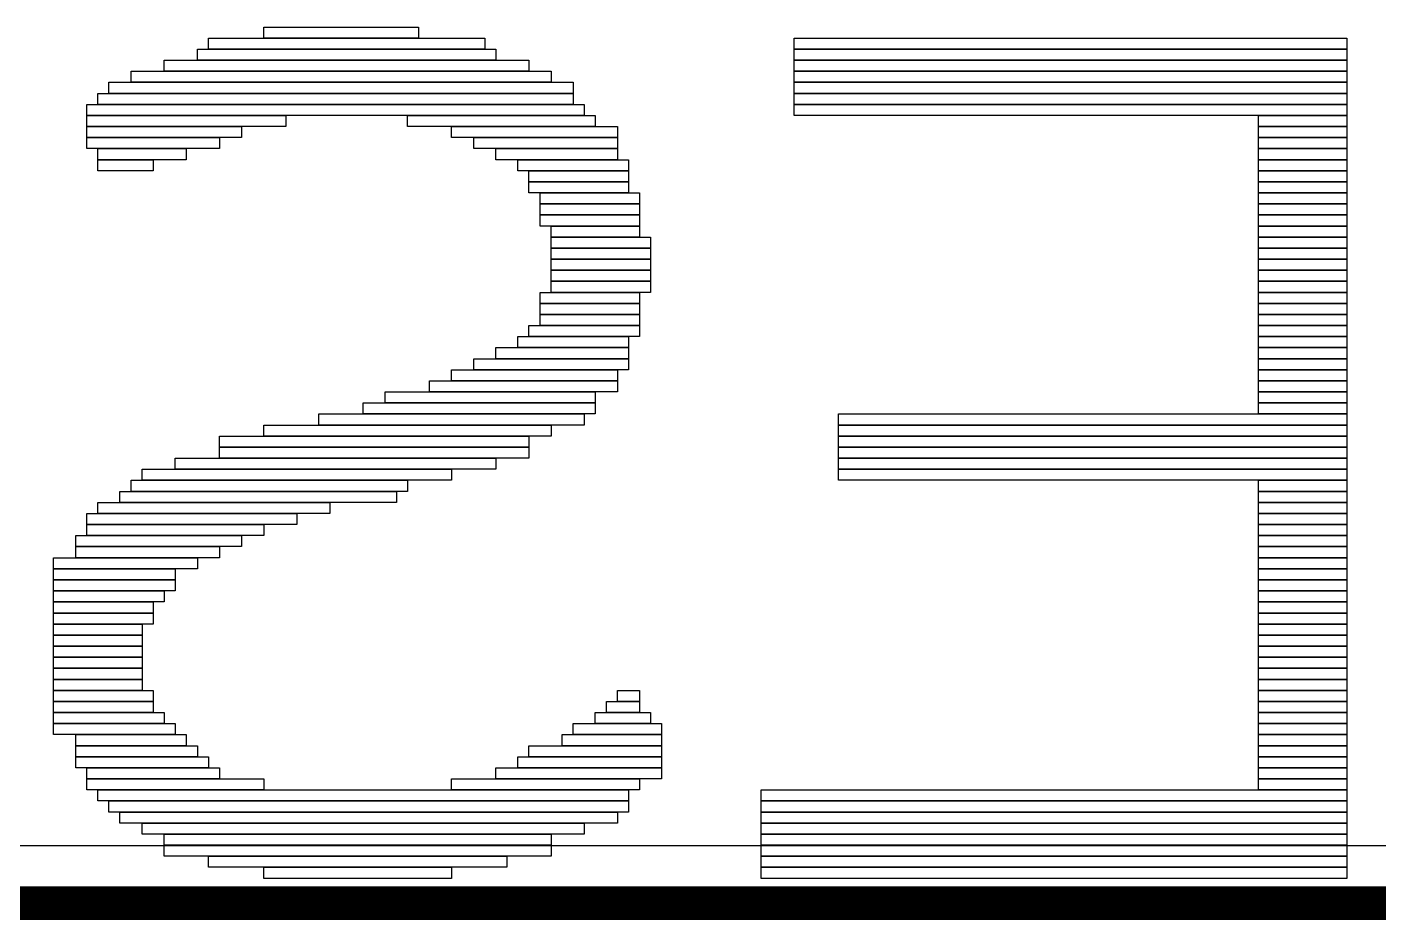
# Model space of a CAD drawing. Header units: inches. Extents: x -22 to 5433, y -38 to 5417.
# Drawn here: x 10.4 to 16.52, y -38.06 to -34.03 of the extents above; entities that cross this region are included whole.
import ezdxf

# ---------------------------------------------------------------- set-up
doc = ezdxf.new("R2010")
doc.units = ezdxf.units.IN
for name, color, linetype in [('Board_outline', 216, 'Continuous'), ('Bottom Layer', 5, 'Continuous'), ('Bottom Overlay', 54, 'Continuous'), ('Top Layer', 1, 'Continuous')]:
    doc.layers.add(name, color=color, linetype=linetype)

msp = doc.modelspace()

# ---------------------------------------------------------------- linework, layer by layer
at = {"layer": 'Board_outline'}
msp.add_lwpolyline([(-16.5189, -37.9885, 0.1524, 0.1524, 0), (73.4812, -37.9885, 0.1524, 0.1524, 0)], format="xyseb", dxfattribs=at)
at = {"layer": 'Bottom Layer'}
msp.add_line((73.4812, -37.7295), (-16.5184, -37.7295), dxfattribs=at)
at = {"layer": 'Bottom Overlay'}
for p, q in [((11.4723, -34.0764), (11.4723, -34.0266)), ((11.4723, -34.0266), (12.1723, -34.0266)), ((12.1723, -34.0266), (12.1723, -34.0764)), ((11.2224, -34.1264), (11.2224, -34.0764)), ((11.2224, -34.0764), (12.4723, -34.0764)), ((12.1723, -34.0764), (11.4723, -34.0764)), ((12.4723, -34.0764), (12.4723, -34.1264)), ((13.8723, -34.1264), (13.8723, -34.0764)), ((13.8723, -34.0764), (16.3725, -34.0764)), ((16.3725, -34.0764), (16.3725, -34.1264)), ((11.0225, -34.2265), (11.0225, -34.1765)), ((11.0225, -34.1765), (12.6724, -34.1765)), ((11.1723, -34.1765), (11.1723, -34.1264)), ((11.1723, -34.1264), (12.5223, -34.1264)), ((12.5223, -34.1765), (11.1723, -34.1765)), ((12.4723, -34.1264), (11.2224, -34.1264)), ((12.5223, -34.1264), (12.5223, -34.1765)), ((12.6724, -34.1765), (12.6724, -34.2265)), ((16.3725, -34.1264), (13.8723, -34.1264)), ((13.8723, -34.1765), (13.8723, -34.1264)), ((13.8723, -34.1264), (16.3725, -34.1264)), ((16.3725, -34.1765), (13.8723, -34.1765)), ((13.8723, -34.2265), (13.8723, -34.1765)), ((13.8723, -34.1765), (16.3725, -34.1765)), ((16.3725, -34.1264), (16.3725, -34.1765)), ((16.3725, -34.1765), (16.3725, -34.2265)), ((10.8723, -34.2765), (10.8723, -34.2265)), ((10.8723, -34.2265), (12.7723, -34.2265)), ((12.6724, -34.2265), (11.0225, -34.2265)), ((12.7723, -34.2265), (12.7723, -34.2765)), ((16.3725, -34.2265), (13.8723, -34.2265)), ((13.8723, -34.2765), (13.8723, -34.2265)), ((13.8723, -34.2265), (16.3725, -34.2265)), ((16.3725, -34.2265), (16.3725, -34.2765)), ((10.7723, -34.3266), (10.7723, -34.2765)), ((10.7723, -34.2765), (12.8723, -34.2765)), ((12.7723, -34.2765), (10.8723, -34.2765)), ((12.8723, -34.2765), (12.8723, -34.3266)), ((16.3725, -34.2765), (13.8723, -34.2765)), ((13.8723, -34.3266), (13.8723, -34.2765)), ((13.8723, -34.2765), (16.3725, -34.2765)), ((16.3725, -34.2765), (16.3725, -34.3266)), ((10.7225, -34.3764), (10.7225, -34.3266)), ((10.7225, -34.3266), (12.8723, -34.3266)), ((12.8723, -34.3266), (10.7723, -34.3266)), ((12.8723, -34.3266), (12.8723, -34.3764)), ((16.3725, -34.3266), (13.8723, -34.3266)), ((13.8723, -34.3764), (13.8723, -34.3266)), ((13.8723, -34.3266), (16.3725, -34.3266)), ((16.3725, -34.3266), (16.3725, -34.3764)), ((10.6724, -34.4264), (10.6724, -34.3764)), ((10.6724, -34.3764), (12.9224, -34.3764)), ((10.6724, -34.4764), (10.6724, -34.4264)), ((10.6724, -34.4264), (11.5724, -34.4264)), ((12.9224, -34.4264), (10.6724, -34.4264)), ((12.8723, -34.3764), (10.7225, -34.3764)), ((11.5724, -34.4264), (11.5724, -34.4764)), ((12.1223, -34.4764), (12.1223, -34.4264)), ((12.1223, -34.4264), (12.9724, -34.4264)), ((12.9224, -34.3764), (12.9224, -34.4264)), ((12.9724, -34.4264), (12.9724, -34.4764)), ((16.3725, -34.3764), (13.8723, -34.3764)), ((13.8723, -34.4264), (13.8723, -34.3764)), ((13.8723, -34.3764), (16.3725, -34.3764)), ((16.3725, -34.4264), (13.8723, -34.4264)), ((15.9724, -34.4764), (15.9724, -34.4264)), ((15.9724, -34.4264), (16.3725, -34.4264)), ((16.3725, -34.3764), (16.3725, -34.4264)), ((16.3725, -34.4264), (16.3725, -34.4764)), ((11.5724, -34.4764), (10.6724, -34.4764)), ((10.6724, -34.5265), (10.6724, -34.4764)), ((10.6724, -34.4764), (11.3725, -34.4764)), ((11.3725, -34.4764), (11.3725, -34.5265)), ((12.9724, -34.4764), (12.1223, -34.4764)), ((12.3224, -34.5265), (12.3224, -34.4764)), ((12.3224, -34.4764), (13.0725, -34.4764)), ((13.0725, -34.4764), (13.0725, -34.5265)), ((16.3725, -34.4764), (15.9724, -34.4764)), ((15.9724, -34.5265), (15.9724, -34.4764)), ((15.9724, -34.4764), (16.3725, -34.4764)), ((16.3725, -34.4764), (16.3725, -34.5265)), ((11.3725, -34.5265), (10.6724, -34.5265)), ((10.6724, -34.5765), (10.6724, -34.5265)), ((10.6724, -34.5265), (11.2724, -34.5265)), ((11.2724, -34.5265), (11.2724, -34.5765)), ((13.0725, -34.5265), (12.3224, -34.5265)), ((12.4225, -34.5765), (12.4225, -34.5265)), ((12.4225, -34.5265), (13.0725, -34.5265)), ((13.0725, -34.5265), (13.0725, -34.5765)), ((15.9724, -34.5765), (15.9724, -34.5265)), ((15.9724, -34.5265), (16.3725, -34.5265)), ((16.3725, -34.5265), (15.9724, -34.5265)), ((16.3725, -34.5265), (16.3725, -34.5765)), ((11.2724, -34.5765), (10.6724, -34.5765)), ((10.7225, -34.6266), (10.7225, -34.5765)), ((10.7225, -34.5765), (11.1223, -34.5765)), ((11.1223, -34.5765), (11.1223, -34.6266)), ((13.0725, -34.5765), (12.4225, -34.5765)), ((12.5223, -34.6266), (12.5223, -34.5765)), ((12.5223, -34.5765), (13.0725, -34.5765)), ((13.0725, -34.5765), (13.0725, -34.6266)), ((16.3725, -34.5765), (15.9724, -34.5765)), ((15.9724, -34.6266), (15.9724, -34.5765)), ((15.9724, -34.5765), (16.3725, -34.5765)), ((16.3725, -34.5765), (16.3725, -34.6266)), ((11.1223, -34.6266), (10.7225, -34.6266)), ((10.7225, -34.6766), (10.7225, -34.6266)), ((10.7225, -34.6266), (10.9724, -34.6266)), ((10.9724, -34.6266), (10.9724, -34.6766)), ((13.0725, -34.6266), (12.5223, -34.6266)), ((12.6224, -34.6766), (12.6224, -34.6266)), ((12.6224, -34.6266), (13.1223, -34.6266)), ((13.1223, -34.6266), (13.1223, -34.6766)), ((16.3725, -34.6266), (15.9724, -34.6266)), ((15.9724, -34.6766), (15.9724, -34.6266)), ((15.9724, -34.6266), (16.3725, -34.6266)), ((16.3725, -34.6266), (16.3725, -34.6766)), ((10.9724, -34.6766), (10.7225, -34.6766)), ((13.1223, -34.6766), (12.6224, -34.6766)), ((12.6724, -34.7264), (12.6724, -34.6766)), ((12.6724, -34.6766), (13.1223, -34.6766)), ((13.1223, -34.7264), (12.6724, -34.7264)), ((12.6724, -34.7764), (12.6724, -34.7264)), ((12.6724, -34.7264), (13.1223, -34.7264)), ((13.1223, -34.6766), (13.1223, -34.7264)), ((13.1223, -34.7264), (13.1223, -34.7764)), ((16.3725, -34.6766), (15.9724, -34.6766)), ((15.9724, -34.7264), (15.9724, -34.6766)), ((15.9724, -34.6766), (16.3725, -34.6766)), ((16.3725, -34.7264), (15.9724, -34.7264)), ((15.9724, -34.7764), (15.9724, -34.7264)), ((15.9724, -34.7264), (16.3725, -34.7264)), ((16.3725, -34.6766), (16.3725, -34.7264)), ((16.3725, -34.7264), (16.3725, -34.7764)), ((13.1223, -34.7764), (12.6724, -34.7764)), ((12.7225, -34.8264), (12.7225, -34.7764)), ((12.7225, -34.7764), (13.1723, -34.7764)), ((13.1723, -34.7764), (13.1723, -34.8264)), ((15.9724, -34.8264), (15.9724, -34.7764)), ((15.9724, -34.7764), (16.3725, -34.7764)), ((16.3725, -34.7764), (15.9724, -34.7764)), ((16.3725, -34.7764), (16.3725, -34.8264)), ((12.7225, -34.8765), (12.7225, -34.8264)), ((12.7225, -34.8264), (13.1723, -34.8264)), ((13.1723, -34.8264), (12.7225, -34.8264)), ((13.1723, -34.8264), (13.1723, -34.8765)), ((15.9724, -34.8765), (15.9724, -34.8264)), ((15.9724, -34.8264), (16.3725, -34.8264)), ((16.3725, -34.8264), (15.9724, -34.8264)), ((16.3725, -34.8264), (16.3725, -34.8765)), ((13.1723, -34.8765), (12.7225, -34.8765)), ((12.7225, -34.9265), (12.7225, -34.8765)), ((12.7225, -34.8765), (13.1723, -34.8765)), ((13.1723, -34.8765), (13.1723, -34.9265)), ((16.3725, -34.8765), (15.9724, -34.8765)), ((15.9724, -34.9265), (15.9724, -34.8765)), ((15.9724, -34.8765), (16.3725, -34.8765)), ((16.3725, -34.8765), (16.3725, -34.9265)), ((13.1723, -34.9265), (12.7225, -34.9265)), ((12.7723, -34.9766), (12.7723, -34.9265)), ((12.7723, -34.9265), (13.1723, -34.9265)), ((13.1723, -34.9766), (12.7723, -34.9766)), ((12.7723, -35.0266), (12.7723, -34.9766)), ((12.7723, -34.9766), (13.2224, -34.9766)), ((13.1723, -34.9265), (13.1723, -34.9766)), ((13.2224, -34.9766), (13.2224, -35.0266)), ((16.3725, -34.9265), (15.9724, -34.9265)), ((15.9724, -34.9766), (15.9724, -34.9265)), ((15.9724, -34.9265), (16.3725, -34.9265)), ((16.3725, -34.9766), (15.9724, -34.9766)), ((15.9724, -35.0266), (15.9724, -34.9766)), ((15.9724, -34.9766), (16.3725, -34.9766)), ((16.3725, -34.9265), (16.3725, -34.9766)), ((16.3725, -34.9766), (16.3725, -35.0266)), ((13.2224, -35.0266), (12.7723, -35.0266)), ((12.7723, -35.0764), (12.7723, -35.0266)), ((12.7723, -35.0266), (13.2224, -35.0266)), ((13.2224, -35.0266), (13.2224, -35.0764)), ((15.9724, -35.0764), (15.9724, -35.0266)), ((15.9724, -35.0266), (16.3725, -35.0266)), ((16.3725, -35.0266), (15.9724, -35.0266)), ((16.3725, -35.0266), (16.3725, -35.0764)), ((13.2224, -35.0764), (12.7723, -35.0764)), ((12.7723, -35.1264), (12.7723, -35.0764)), ((12.7723, -35.0764), (13.2224, -35.0764)), ((13.2224, -35.0764), (13.2224, -35.1264)), ((15.9724, -35.1264), (15.9724, -35.0764)), ((15.9724, -35.0764), (16.3725, -35.0764)), ((16.3725, -35.0764), (15.9724, -35.0764)), ((16.3725, -35.0764), (16.3725, -35.1264)), ((13.2224, -35.1264), (12.7723, -35.1264)), ((12.7723, -35.1765), (12.7723, -35.1264)), ((12.7723, -35.1264), (13.2224, -35.1264)), ((13.2224, -35.1264), (13.2224, -35.1765)), ((16.3725, -35.1264), (15.9724, -35.1264)), ((15.9724, -35.1765), (15.9724, -35.1264)), ((15.9724, -35.1264), (16.3725, -35.1264)), ((16.3725, -35.1264), (16.3725, -35.1765)), ((13.2224, -35.1765), (12.7723, -35.1765)), ((12.7723, -35.2265), (12.7723, -35.1765)), ((12.7723, -35.1765), (13.2224, -35.1765)), ((13.2224, -35.1765), (13.2224, -35.2265)), ((16.3725, -35.1765), (15.9724, -35.1765)), ((15.9724, -35.2265), (15.9724, -35.1765)), ((15.9724, -35.1765), (16.3725, -35.1765)), ((16.3725, -35.1765), (16.3725, -35.2265)), ((12.7225, -35.2765), (12.7225, -35.2265)), ((12.7225, -35.2265), (13.1723, -35.2265)), ((13.1723, -35.2765), (12.7225, -35.2765)), ((12.7225, -35.3266), (12.7225, -35.2765)), ((12.7225, -35.2765), (13.1723, -35.2765)), ((13.2224, -35.2265), (12.7723, -35.2265)), ((13.1723, -35.2265), (13.1723, -35.2765)), ((13.1723, -35.2765), (13.1723, -35.3266)), ((16.3725, -35.2265), (15.9724, -35.2265)), ((15.9724, -35.2765), (15.9724, -35.2265)), ((15.9724, -35.2265), (16.3725, -35.2265)), ((16.3725, -35.2765), (15.9724, -35.2765)), ((15.9724, -35.3266), (15.9724, -35.2765)), ((15.9724, -35.2765), (16.3725, -35.2765)), ((16.3725, -35.2265), (16.3725, -35.2765)), ((16.3725, -35.2765), (16.3725, -35.3266)), ((13.1723, -35.3266), (12.7225, -35.3266)), ((12.7225, -35.3764), (12.7225, -35.3266)), ((12.7225, -35.3266), (13.1723, -35.3266)), ((13.1723, -35.3266), (13.1723, -35.3764)), ((16.3725, -35.3266), (15.9724, -35.3266)), ((15.9724, -35.3764), (15.9724, -35.3266)), ((15.9724, -35.3266), (16.3725, -35.3266)), ((16.3725, -35.3266), (16.3725, -35.3764)), ((12.6724, -35.4264), (12.6724, -35.3764)), ((12.6724, -35.3764), (13.1723, -35.3764)), ((13.1723, -35.3764), (12.7225, -35.3764)), ((13.1723, -35.3764), (13.1723, -35.4264)), ((15.9724, -35.4264), (15.9724, -35.3764)), ((15.9724, -35.3764), (16.3725, -35.3764)), ((16.3725, -35.3764), (15.9724, -35.3764)), ((16.3725, -35.3764), (16.3725, -35.4264)), ((12.6224, -35.4764), (12.6224, -35.4264)), ((12.6224, -35.4264), (13.1223, -35.4264)), ((13.1723, -35.4264), (12.6724, -35.4264)), ((13.1223, -35.4264), (13.1223, -35.4764)), ((16.3725, -35.4264), (15.9724, -35.4264)), ((15.9724, -35.4764), (15.9724, -35.4264)), ((15.9724, -35.4264), (16.3725, -35.4264)), ((16.3725, -35.4264), (16.3725, -35.4764)), ((12.4225, -35.5765), (12.4225, -35.5265)), ((12.4225, -35.5265), (13.1223, -35.5265)), ((12.5223, -35.5265), (12.5223, -35.4764)), ((12.5223, -35.4764), (13.1223, -35.4764)), ((13.1223, -35.5265), (12.5223, -35.5265)), ((13.1223, -35.4764), (12.6224, -35.4764)), ((13.1223, -35.4764), (13.1223, -35.5265)), ((13.1223, -35.5265), (13.1223, -35.5765)), ((16.3725, -35.4764), (15.9724, -35.4764)), ((15.9724, -35.5265), (15.9724, -35.4764)), ((15.9724, -35.4764), (16.3725, -35.4764)), ((16.3725, -35.5265), (15.9724, -35.5265)), ((15.9724, -35.5765), (15.9724, -35.5265)), ((15.9724, -35.5265), (16.3725, -35.5265)), ((16.3725, -35.4764), (16.3725, -35.5265)), ((16.3725, -35.5265), (16.3725, -35.5765)), ((12.3224, -35.6265), (12.3224, -35.5765)), ((12.3224, -35.5765), (13.0725, -35.5765)), ((13.1223, -35.5765), (12.4225, -35.5765)), ((13.0725, -35.5765), (13.0725, -35.6265)), ((16.3725, -35.5765), (15.9724, -35.5765)), ((15.9724, -35.6265), (15.9724, -35.5765)), ((15.9724, -35.5765), (16.3725, -35.5765)), ((16.3725, -35.5765), (16.3725, -35.6265)), ((12.2224, -35.6766), (12.2224, -35.6265)), ((12.2224, -35.6265), (13.0725, -35.6265)), ((13.0725, -35.6265), (12.3224, -35.6265)), ((13.0725, -35.6265), (13.0725, -35.6766)), ((15.9724, -35.6766), (15.9724, -35.6265)), ((15.9724, -35.6265), (16.3725, -35.6265)), ((16.3725, -35.6265), (15.9724, -35.6265)), ((16.3725, -35.6265), (16.3725, -35.6766)), ((12.0225, -35.7264), (12.0225, -35.6766)), ((12.0225, -35.6766), (12.9724, -35.6766)), ((13.0725, -35.6766), (12.2224, -35.6766)), ((12.9724, -35.6766), (12.9724, -35.7264)), ((15.9724, -35.7264), (15.9724, -35.6766)), ((15.9724, -35.6766), (16.3725, -35.6766)), ((16.3725, -35.6766), (15.9724, -35.6766)), ((16.3725, -35.6766), (16.3725, -35.7264)), ((11.9224, -35.7764), (11.9224, -35.7264)), ((11.9224, -35.7264), (12.9724, -35.7264)), ((12.9724, -35.7264), (12.0225, -35.7264)), ((12.9724, -35.7264), (12.9724, -35.7764)), ((15.9724, -35.7764), (15.9724, -35.7264)), ((15.9724, -35.7264), (16.3725, -35.7264)), ((16.3725, -35.7264), (15.9724, -35.7264)), ((16.3725, -35.7264), (16.3725, -35.7764)), ((11.4723, -35.8765), (11.4723, -35.8264)), ((11.4723, -35.8264), (12.7723, -35.8264)), ((11.7225, -35.8264), (11.7225, -35.7764)), ((11.7225, -35.7764), (12.9224, -35.7764)), ((12.9224, -35.8264), (11.7225, -35.8264)), ((12.9724, -35.7764), (11.9224, -35.7764)), ((12.7723, -35.8264), (12.7723, -35.8765)), ((12.9224, -35.7764), (12.9224, -35.8264)), ((14.0725, -35.8264), (14.0725, -35.7764)), ((14.0725, -35.7764), (16.3725, -35.7764)), ((16.3725, -35.8264), (14.0725, -35.8264)), ((14.0725, -35.8765), (14.0725, -35.8264)), ((14.0725, -35.8264), (16.3725, -35.8264)), ((16.3725, -35.7764), (15.9724, -35.7764)), ((16.3725, -35.7764), (16.3725, -35.8264)), ((16.3725, -35.8264), (16.3725, -35.8765)), ((11.2724, -35.9265), (11.2724, -35.8765)), ((11.2724, -35.8765), (12.6724, -35.8765)), ((12.7723, -35.8765), (11.4723, -35.8765)), ((12.6724, -35.8765), (12.6724, -35.9265)), ((14.0725, -35.9265), (14.0725, -35.8765)), ((14.0725, -35.8765), (16.3725, -35.8765)), ((16.3725, -35.8765), (14.0725, -35.8765)), ((16.3725, -35.8765), (16.3725, -35.9265)), ((11.2724, -35.9766), (11.2724, -35.9265)), ((11.2724, -35.9265), (12.6724, -35.9265)), ((12.6724, -35.9265), (11.2724, -35.9265)), ((12.6724, -35.9265), (12.6724, -35.9766)), ((14.0725, -35.9766), (14.0725, -35.9265)), ((14.0725, -35.9265), (16.3725, -35.9265)), ((16.3725, -35.9265), (14.0725, -35.9265)), ((16.3725, -35.9265), (16.3725, -35.9766)), ((11.0725, -36.0266), (11.0725, -35.9766)), ((11.0725, -35.9766), (12.5223, -35.9766)), ((12.6724, -35.9766), (11.2724, -35.9766)), ((12.5223, -35.9766), (12.5223, -36.0266)), ((14.0725, -36.0266), (14.0725, -35.9766)), ((14.0725, -35.9766), (16.3725, -35.9766)), ((16.3725, -35.9766), (14.0725, -35.9766)), ((16.3725, -35.9766), (16.3725, -36.0266)), ((10.8723, -36.1264), (10.8723, -36.0764)), ((10.8723, -36.0764), (12.1223, -36.0764)), ((10.9224, -36.0764), (10.9224, -36.0266)), ((10.9224, -36.0266), (12.3224, -36.0266)), ((12.3224, -36.0764), (10.9224, -36.0764)), ((12.5223, -36.0266), (11.0725, -36.0266)), ((12.1223, -36.0764), (12.1223, -36.1264)), ((12.3224, -36.0266), (12.3224, -36.0764)), ((14.0725, -36.0764), (14.0725, -36.0266)), ((14.0725, -36.0266), (16.3725, -36.0266)), ((16.3725, -36.0266), (14.0725, -36.0266)), ((16.3725, -36.0764), (14.0725, -36.0764)), ((15.9724, -36.1264), (15.9724, -36.0764)), ((15.9724, -36.0764), (16.3725, -36.0764)), ((16.3725, -36.0266), (16.3725, -36.0764)), ((16.3725, -36.0764), (16.3725, -36.1264)), ((10.8223, -36.1765), (10.8223, -36.1264)), ((10.8223, -36.1264), (12.0725, -36.1264)), ((12.1223, -36.1264), (10.8723, -36.1264)), ((12.0725, -36.1264), (12.0725, -36.1765)), ((16.3725, -36.1264), (15.9724, -36.1264)), ((15.9724, -36.1765), (15.9724, -36.1264)), ((15.9724, -36.1264), (16.3725, -36.1264)), ((16.3725, -36.1264), (16.3725, -36.1765)), ((10.7225, -36.2265), (10.7225, -36.1765)), ((10.7225, -36.1765), (11.7723, -36.1765)), ((12.0725, -36.1765), (10.8223, -36.1765)), ((11.7723, -36.1765), (11.7723, -36.2265)), ((15.9724, -36.2265), (15.9724, -36.1765)), ((15.9724, -36.1765), (16.3725, -36.1765)), ((16.3725, -36.1765), (15.9724, -36.1765)), ((16.3725, -36.1765), (16.3725, -36.2265)), ((10.6724, -36.2765), (10.6724, -36.2265)), ((10.6724, -36.2265), (11.6224, -36.2265)), ((11.7723, -36.2265), (10.7225, -36.2265)), ((11.6224, -36.2265), (11.6224, -36.2765)), ((15.9724, -36.2765), (15.9724, -36.2265)), ((15.9724, -36.2265), (16.3725, -36.2265)), ((16.3725, -36.2265), (15.9724, -36.2265)), ((16.3725, -36.2265), (16.3725, -36.2765)), ((11.6224, -36.2765), (10.6724, -36.2765)), ((10.6724, -36.3266), (10.6724, -36.2765)), ((10.6724, -36.2765), (11.4723, -36.2765)), ((11.4723, -36.2765), (11.4723, -36.3266)), ((16.3725, -36.2765), (15.9724, -36.2765)), ((15.9724, -36.3266), (15.9724, -36.2765)), ((15.9724, -36.2765), (16.3725, -36.2765)), ((16.3725, -36.2765), (16.3725, -36.3266)), ((10.6224, -36.3764), (10.6224, -36.3266)), ((10.6224, -36.3266), (11.3725, -36.3266)), ((11.3725, -36.3764), (10.6224, -36.3764)), ((10.6224, -36.4264), (10.6224, -36.3764)), ((10.6224, -36.3764), (11.2724, -36.3764)), ((11.4723, -36.3266), (10.6724, -36.3266)), ((11.2724, -36.3764), (11.2724, -36.4264)), ((11.3725, -36.3266), (11.3725, -36.3764)), ((15.9724, -36.3764), (15.9724, -36.3266)), ((15.9724, -36.3266), (16.3725, -36.3266)), ((16.3725, -36.3266), (15.9724, -36.3266)), ((16.3725, -36.3764), (15.9724, -36.3764)), ((15.9724, -36.4264), (15.9724, -36.3764)), ((15.9724, -36.3764), (16.3725, -36.3764)), ((16.3725, -36.3266), (16.3725, -36.3764)), ((16.3725, -36.3764), (16.3725, -36.4264)), ((10.5223, -36.4764), (10.5223, -36.4264)), ((10.5223, -36.4264), (11.1723, -36.4264)), ((11.2724, -36.4264), (10.6224, -36.4264)), ((11.1723, -36.4264), (11.1723, -36.4764)), ((15.9724, -36.4764), (15.9724, -36.4264)), ((15.9724, -36.4264), (16.3725, -36.4264)), ((16.3725, -36.4264), (15.9724, -36.4264)), ((16.3725, -36.4264), (16.3725, -36.4764)), ((11.1723, -36.4764), (10.5223, -36.4764)), ((10.5223, -36.5265), (10.5223, -36.4764)), ((10.5223, -36.4764), (11.0725, -36.4764)), ((11.0725, -36.4764), (11.0725, -36.5265)), ((16.3725, -36.4764), (15.9724, -36.4764)), ((15.9724, -36.5265), (15.9724, -36.4764)), ((15.9724, -36.4764), (16.3725, -36.4764)), ((16.3725, -36.4764), (16.3725, -36.5265)), ((11.0725, -36.5265), (10.5223, -36.5265)), ((10.5223, -36.5765), (10.5223, -36.5265)), ((10.5223, -36.5265), (11.0725, -36.5265)), ((11.0725, -36.5265), (11.0725, -36.5765)), ((15.9724, -36.5765), (15.9724, -36.5265)), ((15.9724, -36.5265), (16.3725, -36.5265)), ((16.3725, -36.5265), (15.9724, -36.5265)), ((16.3725, -36.5265), (16.3725, -36.5765)), ((10.5223, -36.6265), (10.5223, -36.5765)), ((10.5223, -36.5765), (11.0225, -36.5765)), ((11.0725, -36.5765), (10.5223, -36.5765)), ((11.0225, -36.6265), (10.5223, -36.6265)), ((10.5223, -36.6766), (10.5223, -36.6265)), ((10.5223, -36.6265), (10.9724, -36.6265)), ((10.9724, -36.6265), (10.9724, -36.6766)), ((11.0225, -36.5765), (11.0225, -36.6265)), ((16.3725, -36.5765), (15.9724, -36.5765)), ((15.9724, -36.6265), (15.9724, -36.5765)), ((15.9724, -36.5765), (16.3725, -36.5765)), ((15.9724, -36.6766), (15.9724, -36.6265)), ((15.9724, -36.6265), (16.3725, -36.6265)), ((16.3725, -36.6265), (15.9724, -36.6265)), ((16.3725, -36.5765), (16.3725, -36.6265)), ((16.3725, -36.6265), (16.3725, -36.6766)), ((10.9724, -36.6766), (10.5223, -36.6766)), ((10.5223, -36.7264), (10.5223, -36.6766)), ((10.5223, -36.6766), (10.9724, -36.6766)), ((10.9724, -36.6766), (10.9724, -36.7264)), ((15.9724, -36.7264), (15.9724, -36.6766)), ((15.9724, -36.6766), (16.3725, -36.6766)), ((16.3725, -36.6766), (15.9724, -36.6766)), ((16.3725, -36.6766), (16.3725, -36.7264)), ((10.9724, -36.7264), (10.5223, -36.7264)), ((10.5223, -36.7764), (10.5223, -36.7264)), ((10.5223, -36.7264), (10.9224, -36.7264)), ((10.9224, -36.7264), (10.9224, -36.7764)), ((16.3725, -36.7264), (15.9724, -36.7264)), ((15.9724, -36.7764), (15.9724, -36.7264)), ((15.9724, -36.7264), (16.3725, -36.7264)), ((16.3725, -36.7264), (16.3725, -36.7764)), ((10.9224, -36.7764), (10.5223, -36.7764)), ((10.5223, -36.8264), (10.5223, -36.7764)), ((10.5223, -36.7764), (10.9224, -36.7764)), ((10.9224, -36.7764), (10.9224, -36.8264)), ((16.3725, -36.7764), (15.9724, -36.7764)), ((15.9724, -36.8264), (15.9724, -36.7764)), ((15.9724, -36.7764), (16.3725, -36.7764)), ((16.3725, -36.7764), (16.3725, -36.8264)), ((10.9224, -36.8264), (10.5223, -36.8264)), ((10.5223, -36.8765), (10.5223, -36.8264)), ((10.5223, -36.8264), (10.9224, -36.8264)), ((10.9224, -36.8765), (10.5223, -36.8765)), ((10.5223, -36.9265), (10.5223, -36.8765)), ((10.5223, -36.8765), (10.9224, -36.8765)), ((10.9224, -36.8264), (10.9224, -36.8765)), ((10.9224, -36.8765), (10.9224, -36.9265)), ((15.9724, -36.8765), (15.9724, -36.8264)), ((15.9724, -36.8264), (16.3725, -36.8264)), ((16.3725, -36.8264), (15.9724, -36.8264)), ((16.3725, -36.8765), (15.9724, -36.8765)), ((15.9724, -36.9265), (15.9724, -36.8765)), ((15.9724, -36.8765), (16.3725, -36.8765)), ((16.3725, -36.8264), (16.3725, -36.8765)), ((16.3725, -36.8765), (16.3725, -36.9265)), ((10.9224, -36.9265), (10.5223, -36.9265)), ((10.5223, -36.9766), (10.5223, -36.9265)), ((10.5223, -36.9265), (10.9224, -36.9265)), ((10.9224, -36.9265), (10.9224, -36.9766)), ((15.9724, -36.9766), (15.9724, -36.9265)), ((15.9724, -36.9265), (16.3725, -36.9265)), ((16.3725, -36.9265), (15.9724, -36.9265)), ((16.3725, -36.9265), (16.3725, -36.9766)), ((10.5223, -37.0266), (10.5223, -36.9766)), ((10.5223, -36.9766), (10.9224, -36.9766)), ((10.9224, -36.9766), (10.5223, -36.9766)), ((10.9224, -36.9766), (10.9224, -37.0266)), ((16.3725, -36.9766), (15.9724, -36.9766)), ((15.9724, -37.0266), (15.9724, -36.9766)), ((15.9724, -36.9766), (16.3725, -36.9766)), ((16.3725, -36.9766), (16.3725, -37.0266)), ((10.5223, -37.0764), (10.5223, -37.0266)), ((10.5223, -37.0266), (10.9724, -37.0266)), ((10.9224, -37.0266), (10.5223, -37.0266)), ((10.9724, -37.0266), (10.9724, -37.0764)), ((13.0725, -37.0764), (13.0725, -37.0266)), ((13.0725, -37.0266), (13.1723, -37.0266)), ((13.1723, -37.0266), (13.1723, -37.0764)), ((15.9724, -37.0764), (15.9724, -37.0266)), ((15.9724, -37.0266), (16.3725, -37.0266)), ((16.3725, -37.0266), (15.9724, -37.0266)), ((16.3725, -37.0266), (16.3725, -37.0764)), ((10.9724, -37.0764), (10.5223, -37.0764)), ((10.5223, -37.1264), (10.5223, -37.0764)), ((10.5223, -37.0764), (10.9724, -37.0764)), ((10.9724, -37.0764), (10.9724, -37.1264)), ((13.0225, -37.1264), (13.0225, -37.0764)), ((13.0225, -37.0764), (13.1723, -37.0764)), ((13.1723, -37.0764), (13.0725, -37.0764)), ((13.1723, -37.0764), (13.1723, -37.1264)), ((16.3725, -37.0764), (15.9724, -37.0764)), ((15.9724, -37.1264), (15.9724, -37.0764)), ((15.9724, -37.0764), (16.3725, -37.0764)), ((16.3725, -37.0764), (16.3725, -37.1264)), ((10.9724, -37.1264), (10.5223, -37.1264)), ((10.5223, -37.1765), (10.5223, -37.1264)), ((10.5223, -37.1264), (11.0225, -37.1264)), ((11.0225, -37.1765), (10.5223, -37.1765)), ((10.5223, -37.2265), (10.5223, -37.1765)), ((10.5223, -37.1765), (11.0725, -37.1765)), ((11.0225, -37.1264), (11.0225, -37.1765)), ((11.0725, -37.1765), (11.0725, -37.2265)), ((12.8723, -37.2265), (12.8723, -37.1765)), ((12.8723, -37.1765), (13.2724, -37.1765)), ((12.9724, -37.1765), (12.9724, -37.1264)), ((12.9724, -37.1264), (13.2224, -37.1264)), ((13.2224, -37.1765), (12.9724, -37.1765)), ((13.1723, -37.1264), (13.0225, -37.1264)), ((13.2224, -37.1264), (13.2224, -37.1765)), ((13.2724, -37.1765), (13.2724, -37.2265)), ((15.9724, -37.1765), (15.9724, -37.1264)), ((15.9724, -37.1264), (16.3725, -37.1264)), ((16.3725, -37.1264), (15.9724, -37.1264)), ((16.3725, -37.1765), (15.9724, -37.1765)), ((15.9724, -37.2265), (15.9724, -37.1765)), ((15.9724, -37.1765), (16.3725, -37.1765)), ((16.3725, -37.1264), (16.3725, -37.1765)), ((16.3725, -37.1765), (16.3725, -37.2265)), ((11.0725, -37.2265), (10.5223, -37.2265)), ((10.6224, -37.2765), (10.6224, -37.2265)), ((10.6224, -37.2265), (11.1223, -37.2265)), ((11.1223, -37.2265), (11.1223, -37.2765)), ((12.8223, -37.2765), (12.8223, -37.2265)), ((12.8223, -37.2265), (13.2724, -37.2265)), ((13.2724, -37.2265), (12.8723, -37.2265)), ((13.2724, -37.2265), (13.2724, -37.2765)), ((15.9724, -37.2765), (15.9724, -37.2265)), ((15.9724, -37.2265), (16.3725, -37.2265)), ((16.3725, -37.2265), (15.9724, -37.2265)), ((16.3725, -37.2265), (16.3725, -37.2765)), ((11.1223, -37.2765), (10.6224, -37.2765)), ((10.6224, -37.3266), (10.6224, -37.2765)), ((10.6224, -37.2765), (11.1723, -37.2765)), ((11.1723, -37.2765), (11.1723, -37.3266)), ((12.6724, -37.3266), (12.6724, -37.2765)), ((12.6724, -37.2765), (13.2724, -37.2765)), ((13.2724, -37.2765), (12.8223, -37.2765)), ((13.2724, -37.2765), (13.2724, -37.3266)), ((16.3725, -37.2765), (15.9724, -37.2765)), ((15.9724, -37.3266), (15.9724, -37.2765)), ((15.9724, -37.2765), (16.3725, -37.2765)), ((16.3725, -37.2765), (16.3725, -37.3266)), ((11.1723, -37.3266), (10.6224, -37.3266)), ((10.6224, -37.3764), (10.6224, -37.3266)), ((10.6224, -37.3266), (11.2224, -37.3266)), ((11.2224, -37.3266), (11.2224, -37.3764)), ((12.6224, -37.3764), (12.6224, -37.3266)), ((12.6224, -37.3266), (13.2724, -37.3266)), ((13.2724, -37.3266), (12.6724, -37.3266)), ((13.2724, -37.3266), (13.2724, -37.3764)), ((15.9724, -37.3764), (15.9724, -37.3266)), ((15.9724, -37.3266), (16.3725, -37.3266)), ((16.3725, -37.3266), (15.9724, -37.3266)), ((16.3725, -37.3266), (16.3725, -37.3764)), ((11.2224, -37.3764), (10.6224, -37.3764)), ((10.6724, -37.4264), (10.6724, -37.3764)), ((10.6724, -37.3764), (11.2724, -37.3764)), ((11.2724, -37.4264), (10.6724, -37.4264)), ((10.6724, -37.4764), (10.6724, -37.4264)), ((10.6724, -37.4264), (11.4723, -37.4264)), ((11.2724, -37.3764), (11.2724, -37.4264)), ((11.4723, -37.4264), (11.4723, -37.4764)), ((12.3224, -37.4764), (12.3224, -37.4264)), ((12.3224, -37.4264), (13.1723, -37.4264)), ((12.5223, -37.4264), (12.5223, -37.3764)), ((12.5223, -37.3764), (13.2724, -37.3764)), ((13.2724, -37.4264), (12.5223, -37.4264)), ((13.2724, -37.3764), (12.6224, -37.3764)), ((13.1723, -37.4264), (13.1723, -37.4764)), ((13.2724, -37.3764), (13.2724, -37.4264)), ((16.3725, -37.3764), (15.9724, -37.3764)), ((15.9724, -37.4264), (15.9724, -37.3764)), ((15.9724, -37.3764), (16.3725, -37.3764)), ((15.9724, -37.4764), (15.9724, -37.4264)), ((15.9724, -37.4264), (16.3725, -37.4264)), ((16.3725, -37.4264), (15.9724, -37.4264)), ((16.3725, -37.3764), (16.3725, -37.4264)), ((16.3725, -37.4264), (16.3725, -37.4764)), ((11.4723, -37.4764), (10.6724, -37.4764)), ((10.7225, -37.5265), (10.7225, -37.4764)), ((10.7225, -37.4764), (13.1223, -37.4764)), ((13.1723, -37.4764), (12.3224, -37.4764)), ((13.1223, -37.4764), (13.1223, -37.5265)), ((13.7225, -37.5265), (13.7225, -37.4764)), ((13.7225, -37.4764), (16.3725, -37.4764)), ((16.3725, -37.4764), (15.9724, -37.4764)), ((16.3725, -37.4764), (16.3725, -37.5265)), ((13.1223, -37.5265), (10.7225, -37.5265)), ((10.7723, -37.5765), (10.7723, -37.5265)), ((10.7723, -37.5265), (13.1223, -37.5265)), ((13.1223, -37.5265), (13.1223, -37.5765)), ((16.3725, -37.5265), (13.7225, -37.5265)), ((13.7225, -37.5765), (13.7225, -37.5265)), ((13.7225, -37.5265), (16.3725, -37.5265)), ((16.3725, -37.5265), (16.3725, -37.5765)), ((13.1223, -37.5765), (10.7723, -37.5765)), ((10.8223, -37.6265), (10.8223, -37.5765)), ((10.8223, -37.5765), (13.0725, -37.5765)), ((13.0725, -37.5765), (13.0725, -37.6265)), ((16.3725, -37.5765), (13.7225, -37.5765)), ((13.7225, -37.6265), (13.7225, -37.5765)), ((13.7225, -37.5765), (16.3725, -37.5765)), ((16.3725, -37.5765), (16.3725, -37.6265)), ((13.0725, -37.6265), (10.8223, -37.6265)), ((10.9224, -37.6766), (10.9224, -37.6265)), ((10.9224, -37.6265), (12.9224, -37.6265)), ((12.9224, -37.6265), (12.9224, -37.6766)), ((16.3725, -37.6265), (13.7225, -37.6265)), ((13.7225, -37.6766), (13.7225, -37.6265)), ((13.7225, -37.6265), (16.3725, -37.6265)), ((16.3725, -37.6265), (16.3725, -37.6766)), ((12.9224, -37.6766), (10.9224, -37.6766)), ((11.0225, -37.7264), (11.0225, -37.6766)), ((11.0225, -37.6766), (12.7723, -37.6766)), ((12.7723, -37.7264), (11.0225, -37.7264)), ((11.0225, -37.7764), (11.0225, -37.7264)), ((11.0225, -37.7264), (12.7723, -37.7264)), ((12.7723, -37.6766), (12.7723, -37.7264)), ((12.7723, -37.7264), (12.7723, -37.7764)), ((13.7225, -37.7264), (13.7225, -37.6766)), ((13.7225, -37.6766), (16.3725, -37.6766)), ((16.3725, -37.6766), (13.7225, -37.6766)), ((13.7225, -37.7764), (13.7225, -37.7264)), ((13.7225, -37.7264), (16.3725, -37.7264)), ((16.3725, -37.7264), (13.7225, -37.7264)), ((16.3725, -37.6766), (16.3725, -37.7264)), ((16.3725, -37.7264), (16.3725, -37.7764)), ((12.7723, -37.7764), (11.0225, -37.7764)), ((11.2224, -37.8264), (11.2224, -37.7764)), ((11.2224, -37.7764), (12.5724, -37.7764)), ((12.5724, -37.7764), (12.5724, -37.8264)), ((13.7225, -37.8264), (13.7225, -37.7764)), ((13.7225, -37.7764), (16.3725, -37.7764)), ((16.3725, -37.7764), (13.7225, -37.7764)), ((16.3725, -37.7764), (16.3725, -37.8264)), ((12.5724, -37.8264), (11.2224, -37.8264)), ((11.4723, -37.8765), (11.4723, -37.8264)), ((11.4723, -37.8264), (12.3224, -37.8264)), ((12.3224, -37.8264), (12.3224, -37.8765)), ((13.7225, -37.8765), (13.7225, -37.8264)), ((13.7225, -37.8264), (16.3725, -37.8264)), ((16.3725, -37.8264), (13.7225, -37.8264)), ((16.3725, -37.8264), (16.3725, -37.8765)), ((12.3224, -37.8765), (11.4723, -37.8765)), ((16.3725, -37.8765), (13.7225, -37.8765))]:
    msp.add_line(p, q, dxfattribs=at)
at = {"layer": 'Top Layer'}
msp.add_line((73.4812, -37.7295), (-16.5184, -37.7295), dxfattribs=at)

doc.saveas('drawing.dxf')
